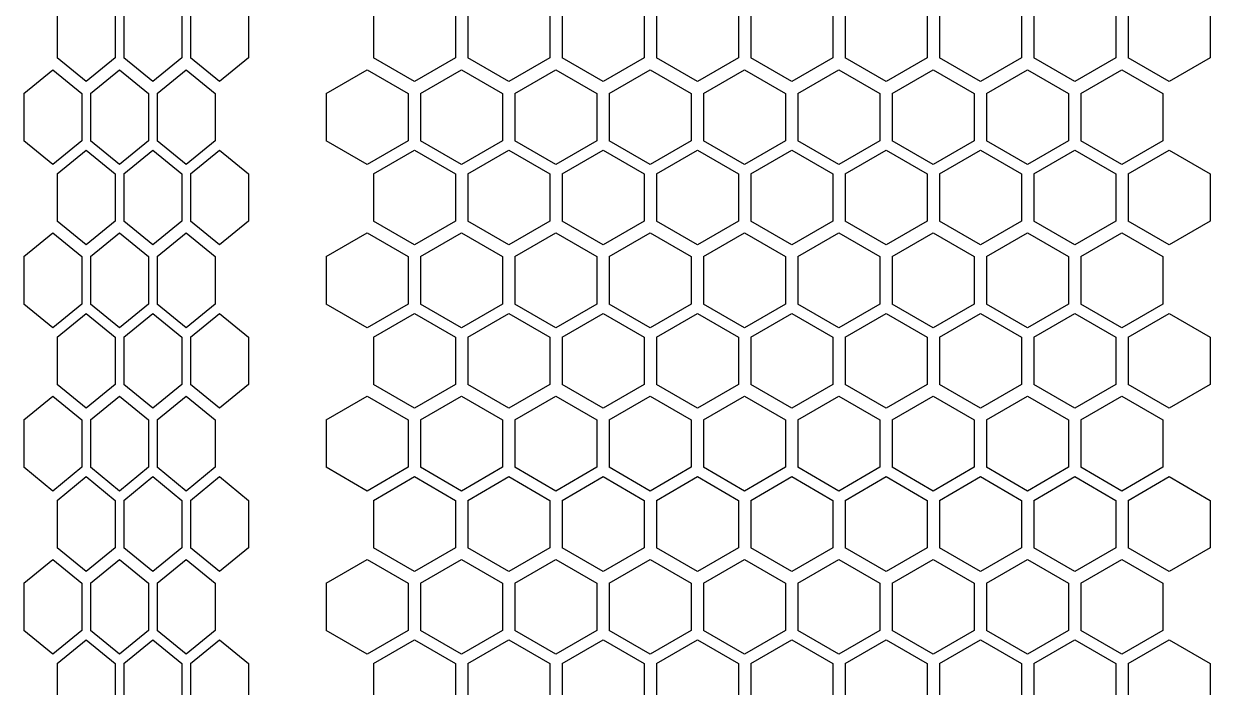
# Model space of a CAD drawing. Header units: millimetres. Extents: x 55614 to 110757, y -66981 to -47484.
# Drawn here: x 63656.9 to 63772.7, y -50503.7 to -50439 of the extents above; entities that cross this region are included whole.
import ezdxf

# ---------------------------------------------------------------- set-up
doc = ezdxf.new("R2010")
doc.units = ezdxf.units.MM
doc.layers.add('4215-0412-2_0', color=7, linetype='Continuous')
doc.layers.add('THICK', color=7, linetype='Continuous', lineweight=0)

# ---------------------------------------------------------------- blocks, each defined once
blk = doc.blocks.new('2-1725')
at = {"layer": '4215-0412-2_0', "color": 7, "linetype": 'Continuous'}
for p, q in [((-17426.55, -71863.8), (-17426.55, -71868.42)), ((-17420.89, -71863.8), (-17420.89, -71868.42)), ((-17420.04, -71863.8), (-17420.04, -71868.42)), ((-17414.39, -71863.8), (-17414.39, -71868.42)), ((-17413.54, -71863.8), (-17413.54, -71868.42)), ((-17407.88, -71863.8), (-17407.88, -71868.42)), ((-17395.7, -71863.8), (-17395.7, -71868.42)), ((-17387.7, -71863.8), (-17387.7, -71868.42)), ((-17386.5, -71863.8), (-17386.5, -71868.42)), ((-17378.5, -71863.8), (-17378.5, -71868.42)), ((-17377.3, -71863.8), (-17377.3, -71868.42)), ((-17369.3, -71863.8), (-17369.3, -71868.42)), ((-17368.1, -71863.8), (-17368.1, -71868.42)), ((-17360.1, -71863.8), (-17360.1, -71868.42)), ((-17358.9, -71863.8), (-17358.9, -71868.42)), ((-17350.9, -71863.8), (-17350.9, -71868.42)), ((-17349.7, -71863.8), (-17349.7, -71868.42)), ((-17341.7, -71863.8), (-17341.7, -71868.42)), ((-17340.5, -71863.8), (-17340.5, -71868.42)), ((-17332.5, -71863.8), (-17332.5, -71868.42)), ((-17331.3, -71863.8), (-17331.3, -71868.42)), ((-17323.3, -71863.8), (-17323.3, -71868.42)), ((-17322.1, -71863.8), (-17322.1, -71868.42)), ((-17314.1, -71863.8), (-17314.1, -71868.42)), ((-17423.72, -71870.73), (-17426.55, -71868.42)), ((-17420.89, -71868.42), (-17423.72, -71870.73)), ((-17417.22, -71870.73), (-17420.04, -71868.42)), ((-17414.39, -71868.42), (-17417.22, -71870.73)), ((-17410.71, -71870.73), (-17413.54, -71868.42)), ((-17407.88, -71868.42), (-17410.71, -71870.73)), ((-17391.7, -71870.73), (-17395.7, -71868.42)), ((-17387.7, -71868.42), (-17391.7, -71870.73)), ((-17382.5, -71870.73), (-17386.5, -71868.42)), ((-17378.5, -71868.42), (-17382.5, -71870.73)), ((-17373.3, -71870.73), (-17377.3, -71868.42)), ((-17369.3, -71868.42), (-17373.3, -71870.73)), ((-17364.1, -71870.73), (-17368.1, -71868.42)), ((-17360.1, -71868.42), (-17364.1, -71870.73)), ((-17354.9, -71870.73), (-17358.9, -71868.42)), ((-17350.9, -71868.42), (-17354.9, -71870.73)), ((-17345.7, -71870.73), (-17349.7, -71868.42)), ((-17341.7, -71868.42), (-17345.7, -71870.73)), ((-17336.5, -71870.73), (-17340.5, -71868.42)), ((-17332.5, -71868.42), (-17336.5, -71870.73)), ((-17327.3, -71870.73), (-17331.3, -71868.42)), ((-17323.3, -71868.42), (-17327.3, -71870.73)), ((-17318.1, -71870.73), (-17322.1, -71868.42)), ((-17314.1, -71868.42), (-17318.1, -71870.73)), ((-17429.82, -71871.89), (-17426.99, -71869.58)), ((-17426.99, -71869.58), (-17424.16, -71871.89)), ((-17423.31, -71871.89), (-17420.48, -71869.58)), ((-17420.48, -71869.58), (-17417.65, -71871.89)), ((-17416.81, -71871.89), (-17413.98, -71869.58)), ((-17413.98, -71869.58), (-17411.15, -71871.89)), ((-17400.32, -71871.89), (-17396.32, -71869.58)), ((-17396.32, -71869.58), (-17392.31, -71871.89)), ((-17391.12, -71871.89), (-17387.12, -71869.58)), ((-17387.12, -71869.58), (-17383.11, -71871.89)), ((-17381.92, -71871.89), (-17377.92, -71869.58)), ((-17377.92, -71869.58), (-17373.91, -71871.89)), ((-17372.72, -71871.89), (-17368.72, -71869.58)), ((-17368.72, -71869.58), (-17364.71, -71871.89)), ((-17363.52, -71871.89), (-17359.52, -71869.58)), ((-17359.52, -71869.58), (-17355.51, -71871.89)), ((-17354.32, -71871.89), (-17350.32, -71869.58)), ((-17350.32, -71869.58), (-17346.31, -71871.89)), ((-17345.12, -71871.89), (-17341.12, -71869.58)), ((-17341.12, -71869.58), (-17337.11, -71871.89)), ((-17335.92, -71871.89), (-17331.92, -71869.58)), ((-17331.92, -71869.58), (-17327.91, -71871.89)), ((-17326.72, -71871.89), (-17322.72, -71869.58)), ((-17322.72, -71869.58), (-17318.71, -71871.89)), ((-17429.82, -71871.89), (-17429.82, -71876.51)), ((-17424.16, -71871.89), (-17424.16, -71876.51)), ((-17423.31, -71871.89), (-17423.31, -71876.51)), ((-17417.65, -71871.89), (-17417.65, -71876.51)), ((-17416.81, -71871.89), (-17416.81, -71876.51)), ((-17411.15, -71871.89), (-17411.15, -71876.51)), ((-17400.32, -71871.89), (-17400.32, -71876.51)), ((-17392.31, -71871.89), (-17392.31, -71876.51)), ((-17391.12, -71871.89), (-17391.12, -71876.51)), ((-17383.11, -71871.89), (-17383.11, -71876.51)), ((-17381.92, -71871.89), (-17381.92, -71876.51)), ((-17373.91, -71871.89), (-17373.91, -71876.51)), ((-17372.72, -71871.89), (-17372.72, -71876.51)), ((-17364.71, -71871.89), (-17364.71, -71876.51)), ((-17363.52, -71871.89), (-17363.52, -71876.51)), ((-17355.51, -71871.89), (-17355.51, -71876.51)), ((-17354.32, -71871.89), (-17354.32, -71876.51)), ((-17346.31, -71871.89), (-17346.31, -71876.51)), ((-17345.12, -71871.89), (-17345.12, -71876.51)), ((-17337.11, -71871.89), (-17337.11, -71876.51)), ((-17335.92, -71871.89), (-17335.92, -71876.51)), ((-17327.91, -71871.89), (-17327.91, -71876.51)), ((-17326.72, -71871.89), (-17326.72, -71876.51)), ((-17318.71, -71871.89), (-17318.71, -71876.51)), ((-17426.99, -71878.82), (-17429.82, -71876.51)), ((-17424.16, -71876.51), (-17426.99, -71878.82)), ((-17420.48, -71878.82), (-17423.31, -71876.51)), ((-17417.65, -71876.51), (-17420.48, -71878.82)), ((-17413.98, -71878.82), (-17416.81, -71876.51)), ((-17411.15, -71876.51), (-17413.98, -71878.82)), ((-17396.32, -71878.82), (-17400.32, -71876.51)), ((-17392.31, -71876.51), (-17396.32, -71878.82)), ((-17387.12, -71878.82), (-17391.12, -71876.51)), ((-17383.11, -71876.51), (-17387.12, -71878.82)), ((-17377.92, -71878.82), (-17381.92, -71876.51)), ((-17373.91, -71876.51), (-17377.92, -71878.82)), ((-17368.72, -71878.82), (-17372.72, -71876.51)), ((-17364.71, -71876.51), (-17368.72, -71878.82)), ((-17359.52, -71878.82), (-17363.52, -71876.51)), ((-17355.51, -71876.51), (-17359.52, -71878.82)), ((-17350.32, -71878.82), (-17354.32, -71876.51)), ((-17346.31, -71876.51), (-17350.32, -71878.82)), ((-17341.12, -71878.82), (-17345.12, -71876.51)), ((-17337.11, -71876.51), (-17341.12, -71878.82)), ((-17331.92, -71878.82), (-17335.92, -71876.51)), ((-17327.91, -71876.51), (-17331.92, -71878.82)), ((-17322.72, -71878.82), (-17326.72, -71876.51)), ((-17318.71, -71876.51), (-17322.72, -71878.82)), ((-17426.55, -71879.73), (-17423.72, -71877.42)), ((-17423.72, -71877.42), (-17420.89, -71879.73)), ((-17420.04, -71879.73), (-17417.22, -71877.42)), ((-17417.22, -71877.42), (-17414.39, -71879.73)), ((-17413.54, -71879.73), (-17410.71, -71877.42)), ((-17410.71, -71877.42), (-17407.88, -71879.73)), ((-17395.7, -71879.73), (-17391.7, -71877.42)), ((-17391.7, -71877.42), (-17387.7, -71879.73)), ((-17386.5, -71879.73), (-17382.5, -71877.42)), ((-17382.5, -71877.42), (-17378.5, -71879.73)), ((-17377.3, -71879.73), (-17373.3, -71877.42)), ((-17373.3, -71877.42), (-17369.3, -71879.73)), ((-17368.1, -71879.73), (-17364.1, -71877.42)), ((-17364.1, -71877.42), (-17360.1, -71879.73)), ((-17358.9, -71879.73), (-17354.9, -71877.42)), ((-17354.9, -71877.42), (-17350.9, -71879.73)), ((-17349.7, -71879.73), (-17345.7, -71877.42)), ((-17345.7, -71877.42), (-17341.7, -71879.73)), ((-17340.5, -71879.73), (-17336.5, -71877.42)), ((-17336.5, -71877.42), (-17332.5, -71879.73)), ((-17331.3, -71879.73), (-17327.3, -71877.42)), ((-17327.3, -71877.42), (-17323.3, -71879.73)), ((-17322.1, -71879.73), (-17318.1, -71877.42)), ((-17318.1, -71877.42), (-17314.1, -71879.73)), ((-17426.55, -71879.73), (-17426.55, -71884.35)), ((-17420.89, -71879.73), (-17420.89, -71884.35)), ((-17420.04, -71879.73), (-17420.04, -71884.35)), ((-17414.39, -71879.73), (-17414.39, -71884.35)), ((-17413.54, -71879.73), (-17413.54, -71884.35)), ((-17407.88, -71879.73), (-17407.88, -71884.35)), ((-17395.7, -71879.73), (-17395.7, -71884.35)), ((-17387.7, -71879.73), (-17387.7, -71884.35)), ((-17386.5, -71879.73), (-17386.5, -71884.35)), ((-17378.5, -71879.73), (-17378.5, -71884.35)), ((-17377.3, -71879.73), (-17377.3, -71884.35)), ((-17369.3, -71879.73), (-17369.3, -71884.35)), ((-17368.1, -71879.73), (-17368.1, -71884.35)), ((-17360.1, -71879.73), (-17360.1, -71884.35)), ((-17358.9, -71879.73), (-17358.9, -71884.35)), ((-17350.9, -71879.73), (-17350.9, -71884.35)), ((-17349.7, -71879.73), (-17349.7, -71884.35)), ((-17341.7, -71879.73), (-17341.7, -71884.35)), ((-17340.5, -71879.73), (-17340.5, -71884.35)), ((-17332.5, -71879.73), (-17332.5, -71884.35)), ((-17331.3, -71879.73), (-17331.3, -71884.35)), ((-17323.3, -71879.73), (-17323.3, -71884.35)), ((-17322.1, -71879.73), (-17322.1, -71884.35)), ((-17314.1, -71879.73), (-17314.1, -71884.35)), ((-17423.72, -71886.66), (-17426.55, -71884.35)), ((-17420.89, -71884.35), (-17423.72, -71886.66)), ((-17417.22, -71886.66), (-17420.04, -71884.35)), ((-17414.39, -71884.35), (-17417.22, -71886.66)), ((-17410.71, -71886.66), (-17413.54, -71884.35)), ((-17407.88, -71884.35), (-17410.71, -71886.66)), ((-17391.7, -71886.66), (-17395.7, -71884.35)), ((-17387.7, -71884.35), (-17391.7, -71886.66)), ((-17382.5, -71886.66), (-17386.5, -71884.35)), ((-17378.5, -71884.35), (-17382.5, -71886.66)), ((-17373.3, -71886.66), (-17377.3, -71884.35)), ((-17369.3, -71884.35), (-17373.3, -71886.66)), ((-17364.1, -71886.66), (-17368.1, -71884.35)), ((-17360.1, -71884.35), (-17364.1, -71886.66)), ((-17354.9, -71886.66), (-17358.9, -71884.35)), ((-17350.9, -71884.35), (-17354.9, -71886.66)), ((-17345.7, -71886.66), (-17349.7, -71884.35)), ((-17341.7, -71884.35), (-17345.7, -71886.66)), ((-17336.5, -71886.66), (-17340.5, -71884.35)), ((-17332.5, -71884.35), (-17336.5, -71886.66)), ((-17327.3, -71886.66), (-17331.3, -71884.35)), ((-17323.3, -71884.35), (-17327.3, -71886.66)), ((-17318.1, -71886.66), (-17322.1, -71884.35)), ((-17314.1, -71884.35), (-17318.1, -71886.66)), ((-17429.82, -71887.82), (-17426.99, -71885.51)), ((-17426.99, -71885.51), (-17424.16, -71887.82)), ((-17423.31, -71887.82), (-17420.48, -71885.51)), ((-17420.48, -71885.51), (-17417.65, -71887.82)), ((-17416.81, -71887.82), (-17413.98, -71885.51)), ((-17413.98, -71885.51), (-17411.15, -71887.82)), ((-17400.32, -71887.82), (-17396.32, -71885.51)), ((-17396.32, -71885.51), (-17392.31, -71887.82)), ((-17391.12, -71887.82), (-17387.12, -71885.51)), ((-17387.12, -71885.51), (-17383.11, -71887.82)), ((-17381.92, -71887.82), (-17377.92, -71885.51)), ((-17377.92, -71885.51), (-17373.91, -71887.82)), ((-17372.72, -71887.82), (-17368.72, -71885.51)), ((-17368.72, -71885.51), (-17364.71, -71887.82)), ((-17363.52, -71887.82), (-17359.52, -71885.51)), ((-17359.52, -71885.51), (-17355.51, -71887.82)), ((-17354.32, -71887.82), (-17350.32, -71885.51)), ((-17350.32, -71885.51), (-17346.31, -71887.82)), ((-17345.12, -71887.82), (-17341.12, -71885.51)), ((-17341.12, -71885.51), (-17337.11, -71887.82)), ((-17335.92, -71887.82), (-17331.92, -71885.51)), ((-17331.92, -71885.51), (-17327.91, -71887.82)), ((-17326.72, -71887.82), (-17322.72, -71885.51)), ((-17322.72, -71885.51), (-17318.71, -71887.82)), ((-17429.82, -71887.82), (-17429.82, -71892.44)), ((-17424.16, -71887.82), (-17424.16, -71892.44)), ((-17423.31, -71887.82), (-17423.31, -71892.44)), ((-17417.65, -71887.82), (-17417.65, -71892.44)), ((-17416.81, -71887.82), (-17416.81, -71892.44)), ((-17411.15, -71887.82), (-17411.15, -71892.44)), ((-17400.32, -71887.82), (-17400.32, -71892.44)), ((-17392.31, -71887.82), (-17392.31, -71892.44)), ((-17391.12, -71887.82), (-17391.12, -71892.44)), ((-17383.11, -71887.82), (-17383.11, -71892.44)), ((-17381.92, -71887.82), (-17381.92, -71892.44)), ((-17373.91, -71887.82), (-17373.91, -71892.44)), ((-17372.72, -71887.82), (-17372.72, -71892.44)), ((-17364.71, -71887.82), (-17364.71, -71892.44)), ((-17363.52, -71887.82), (-17363.52, -71892.44)), ((-17355.51, -71887.82), (-17355.51, -71892.44)), ((-17354.32, -71887.82), (-17354.32, -71892.44)), ((-17346.31, -71887.82), (-17346.31, -71892.44)), ((-17345.12, -71887.82), (-17345.12, -71892.44)), ((-17337.11, -71887.82), (-17337.11, -71892.44)), ((-17335.92, -71887.82), (-17335.92, -71892.44)), ((-17327.91, -71887.82), (-17327.91, -71892.44)), ((-17326.72, -71887.82), (-17326.72, -71892.44)), ((-17318.71, -71887.82), (-17318.71, -71892.44)), ((-17426.99, -71894.75), (-17429.82, -71892.44)), ((-17424.16, -71892.44), (-17426.99, -71894.75)), ((-17420.48, -71894.75), (-17423.31, -71892.44)), ((-17417.65, -71892.44), (-17420.48, -71894.75)), ((-17413.98, -71894.75), (-17416.81, -71892.44)), ((-17411.15, -71892.44), (-17413.98, -71894.75)), ((-17396.32, -71894.75), (-17400.32, -71892.44)), ((-17392.31, -71892.44), (-17396.32, -71894.75)), ((-17387.12, -71894.75), (-17391.12, -71892.44)), ((-17383.11, -71892.44), (-17387.12, -71894.75)), ((-17377.92, -71894.75), (-17381.92, -71892.44)), ((-17373.91, -71892.44), (-17377.92, -71894.75)), ((-17368.72, -71894.75), (-17372.72, -71892.44)), ((-17364.71, -71892.44), (-17368.72, -71894.75)), ((-17359.52, -71894.75), (-17363.52, -71892.44)), ((-17355.51, -71892.44), (-17359.52, -71894.75)), ((-17350.32, -71894.75), (-17354.32, -71892.44)), ((-17346.31, -71892.44), (-17350.32, -71894.75)), ((-17341.12, -71894.75), (-17345.12, -71892.44)), ((-17337.11, -71892.44), (-17341.12, -71894.75)), ((-17331.92, -71894.75), (-17335.92, -71892.44)), ((-17327.91, -71892.44), (-17331.92, -71894.75)), ((-17322.72, -71894.75), (-17326.72, -71892.44)), ((-17318.71, -71892.44), (-17322.72, -71894.75)), ((-17426.55, -71895.66), (-17423.72, -71893.35)), ((-17423.72, -71893.35), (-17420.89, -71895.66)), ((-17420.04, -71895.66), (-17417.22, -71893.35)), ((-17417.22, -71893.35), (-17414.39, -71895.66)), ((-17413.54, -71895.66), (-17410.71, -71893.35)), ((-17410.71, -71893.35), (-17407.88, -71895.66)), ((-17395.7, -71895.66), (-17391.7, -71893.35)), ((-17391.7, -71893.35), (-17387.7, -71895.66)), ((-17386.5, -71895.66), (-17382.5, -71893.35)), ((-17382.5, -71893.35), (-17378.5, -71895.66)), ((-17377.3, -71895.66), (-17373.3, -71893.35)), ((-17373.3, -71893.35), (-17369.3, -71895.66)), ((-17368.1, -71895.66), (-17364.1, -71893.35)), ((-17364.1, -71893.35), (-17360.1, -71895.66)), ((-17358.9, -71895.66), (-17354.9, -71893.35)), ((-17354.9, -71893.35), (-17350.9, -71895.66)), ((-17349.7, -71895.66), (-17345.7, -71893.35)), ((-17345.7, -71893.35), (-17341.7, -71895.66)), ((-17340.5, -71895.66), (-17336.5, -71893.35)), ((-17336.5, -71893.35), (-17332.5, -71895.66)), ((-17331.3, -71895.66), (-17327.3, -71893.35)), ((-17327.3, -71893.35), (-17323.3, -71895.66)), ((-17322.1, -71895.66), (-17318.1, -71893.35)), ((-17318.1, -71893.35), (-17314.1, -71895.66)), ((-17426.55, -71895.66), (-17426.55, -71900.28)), ((-17420.89, -71895.66), (-17420.89, -71900.28)), ((-17420.04, -71895.66), (-17420.04, -71900.28)), ((-17414.39, -71895.66), (-17414.39, -71900.28)), ((-17413.54, -71895.66), (-17413.54, -71900.28)), ((-17407.88, -71895.66), (-17407.88, -71900.28)), ((-17395.7, -71895.66), (-17395.7, -71900.28)), ((-17387.7, -71895.66), (-17387.7, -71900.28)), ((-17386.5, -71895.66), (-17386.5, -71900.28)), ((-17378.5, -71895.66), (-17378.5, -71900.28)), ((-17377.3, -71895.66), (-17377.3, -71900.28)), ((-17369.3, -71895.66), (-17369.3, -71900.28)), ((-17368.1, -71895.66), (-17368.1, -71900.28)), ((-17360.1, -71895.66), (-17360.1, -71900.28)), ((-17358.9, -71895.66), (-17358.9, -71900.28)), ((-17350.9, -71895.66), (-17350.9, -71900.28)), ((-17349.7, -71895.66), (-17349.7, -71900.28)), ((-17341.7, -71895.66), (-17341.7, -71900.28)), ((-17340.5, -71895.66), (-17340.5, -71900.28)), ((-17332.5, -71895.66), (-17332.5, -71900.28)), ((-17331.3, -71895.66), (-17331.3, -71900.28)), ((-17323.3, -71895.66), (-17323.3, -71900.28)), ((-17322.1, -71895.66), (-17322.1, -71900.28)), ((-17314.1, -71895.66), (-17314.1, -71900.28)), ((-17423.72, -71902.59), (-17426.55, -71900.28)), ((-17420.89, -71900.28), (-17423.72, -71902.59)), ((-17417.22, -71902.59), (-17420.04, -71900.28)), ((-17414.39, -71900.28), (-17417.22, -71902.59)), ((-17410.71, -71902.59), (-17413.54, -71900.28)), ((-17407.88, -71900.28), (-17410.71, -71902.59)), ((-17391.7, -71902.59), (-17395.7, -71900.28)), ((-17387.7, -71900.28), (-17391.7, -71902.59)), ((-17382.5, -71902.59), (-17386.5, -71900.28)), ((-17378.5, -71900.28), (-17382.5, -71902.59)), ((-17373.3, -71902.59), (-17377.3, -71900.28)), ((-17369.3, -71900.28), (-17373.3, -71902.59)), ((-17364.1, -71902.59), (-17368.1, -71900.28)), ((-17360.1, -71900.28), (-17364.1, -71902.59)), ((-17354.9, -71902.59), (-17358.9, -71900.28)), ((-17350.9, -71900.28), (-17354.9, -71902.59)), ((-17345.7, -71902.59), (-17349.7, -71900.28)), ((-17341.7, -71900.28), (-17345.7, -71902.59)), ((-17336.5, -71902.59), (-17340.5, -71900.28)), ((-17332.5, -71900.28), (-17336.5, -71902.59)), ((-17327.3, -71902.59), (-17331.3, -71900.28)), ((-17323.3, -71900.28), (-17327.3, -71902.59)), ((-17318.1, -71902.59), (-17322.1, -71900.28)), ((-17314.1, -71900.28), (-17318.1, -71902.59)), ((-17429.82, -71903.75), (-17426.99, -71901.44)), ((-17426.99, -71901.44), (-17424.16, -71903.75)), ((-17423.31, -71903.75), (-17420.48, -71901.44)), ((-17420.48, -71901.44), (-17417.65, -71903.75)), ((-17416.81, -71903.75), (-17413.98, -71901.44)), ((-17413.98, -71901.44), (-17411.15, -71903.75)), ((-17400.32, -71903.75), (-17396.32, -71901.44)), ((-17396.32, -71901.44), (-17392.31, -71903.75)), ((-17391.12, -71903.75), (-17387.12, -71901.44)), ((-17387.12, -71901.44), (-17383.11, -71903.75)), ((-17381.92, -71903.75), (-17377.92, -71901.44)), ((-17377.92, -71901.44), (-17373.91, -71903.75)), ((-17372.72, -71903.75), (-17368.72, -71901.44)), ((-17368.72, -71901.44), (-17364.71, -71903.75)), ((-17363.52, -71903.75), (-17359.52, -71901.44)), ((-17359.52, -71901.44), (-17355.51, -71903.75)), ((-17354.32, -71903.75), (-17350.32, -71901.44)), ((-17350.32, -71901.44), (-17346.31, -71903.75)), ((-17345.12, -71903.75), (-17341.12, -71901.44)), ((-17341.12, -71901.44), (-17337.11, -71903.75)), ((-17335.92, -71903.75), (-17331.92, -71901.44)), ((-17331.92, -71901.44), (-17327.91, -71903.75)), ((-17326.72, -71903.75), (-17322.72, -71901.44)), ((-17322.72, -71901.44), (-17318.71, -71903.75)), ((-17429.82, -71903.75), (-17429.82, -71908.37)), ((-17424.16, -71903.75), (-17424.16, -71908.37)), ((-17423.31, -71903.75), (-17423.31, -71908.37)), ((-17417.65, -71903.75), (-17417.65, -71908.37)), ((-17416.81, -71903.75), (-17416.81, -71908.37)), ((-17411.15, -71903.75), (-17411.15, -71908.37)), ((-17400.32, -71903.75), (-17400.32, -71908.37)), ((-17392.31, -71903.75), (-17392.31, -71908.37)), ((-17391.12, -71903.75), (-17391.12, -71908.37)), ((-17383.11, -71903.75), (-17383.11, -71908.37)), ((-17381.92, -71903.75), (-17381.92, -71908.37)), ((-17373.91, -71903.75), (-17373.91, -71908.37)), ((-17372.72, -71903.75), (-17372.72, -71908.37)), ((-17364.71, -71903.75), (-17364.71, -71908.37)), ((-17363.52, -71903.75), (-17363.52, -71908.37)), ((-17355.51, -71903.75), (-17355.51, -71908.37)), ((-17354.32, -71903.75), (-17354.32, -71908.37)), ((-17346.31, -71903.75), (-17346.31, -71908.37)), ((-17345.12, -71903.75), (-17345.12, -71908.37)), ((-17337.11, -71903.75), (-17337.11, -71908.37)), ((-17335.92, -71903.75), (-17335.92, -71908.37)), ((-17327.91, -71903.75), (-17327.91, -71908.37)), ((-17326.72, -71903.75), (-17326.72, -71908.37)), ((-17318.71, -71903.75), (-17318.71, -71908.37)), ((-17426.99, -71910.68), (-17429.82, -71908.37)), ((-17424.16, -71908.37), (-17426.99, -71910.68)), ((-17420.48, -71910.68), (-17423.31, -71908.37)), ((-17417.65, -71908.37), (-17420.48, -71910.68)), ((-17413.98, -71910.68), (-17416.81, -71908.37)), ((-17411.15, -71908.37), (-17413.98, -71910.68)), ((-17396.32, -71910.68), (-17400.32, -71908.37)), ((-17392.31, -71908.37), (-17396.32, -71910.68)), ((-17387.12, -71910.68), (-17391.12, -71908.37)), ((-17383.11, -71908.37), (-17387.12, -71910.68)), ((-17377.92, -71910.68), (-17381.92, -71908.37)), ((-17373.91, -71908.37), (-17377.92, -71910.68)), ((-17368.72, -71910.68), (-17372.72, -71908.37)), ((-17364.71, -71908.37), (-17368.72, -71910.68)), ((-17359.52, -71910.68), (-17363.52, -71908.37)), ((-17355.51, -71908.37), (-17359.52, -71910.68)), ((-17350.32, -71910.68), (-17354.32, -71908.37)), ((-17346.31, -71908.37), (-17350.32, -71910.68)), ((-17341.12, -71910.68), (-17345.12, -71908.37)), ((-17337.11, -71908.37), (-17341.12, -71910.68)), ((-17331.92, -71910.68), (-17335.92, -71908.37)), ((-17327.91, -71908.37), (-17331.92, -71910.68)), ((-17322.72, -71910.68), (-17326.72, -71908.37)), ((-17318.71, -71908.37), (-17322.72, -71910.68)), ((-17426.55, -71911.59), (-17423.72, -71909.28)), ((-17423.72, -71909.28), (-17420.89, -71911.59)), ((-17420.04, -71911.59), (-17417.22, -71909.28)), ((-17417.22, -71909.28), (-17414.39, -71911.59)), ((-17413.54, -71911.59), (-17410.71, -71909.28)), ((-17410.71, -71909.28), (-17407.88, -71911.59)), ((-17395.7, -71911.59), (-17391.7, -71909.28)), ((-17391.7, -71909.28), (-17387.7, -71911.59)), ((-17386.5, -71911.59), (-17382.5, -71909.28)), ((-17382.5, -71909.28), (-17378.5, -71911.59)), ((-17377.3, -71911.59), (-17373.3, -71909.28)), ((-17373.3, -71909.28), (-17369.3, -71911.59)), ((-17368.1, -71911.59), (-17364.1, -71909.28)), ((-17364.1, -71909.28), (-17360.1, -71911.59)), ((-17358.9, -71911.59), (-17354.9, -71909.28)), ((-17354.9, -71909.28), (-17350.9, -71911.59)), ((-17349.7, -71911.59), (-17345.7, -71909.28)), ((-17345.7, -71909.28), (-17341.7, -71911.59)), ((-17340.5, -71911.59), (-17336.5, -71909.28)), ((-17336.5, -71909.28), (-17332.5, -71911.59)), ((-17331.3, -71911.59), (-17327.3, -71909.28)), ((-17327.3, -71909.28), (-17323.3, -71911.59)), ((-17322.1, -71911.59), (-17318.1, -71909.28)), ((-17318.1, -71909.28), (-17314.1, -71911.59)), ((-17426.55, -71911.59), (-17426.55, -71916.21)), ((-17420.89, -71911.59), (-17420.89, -71916.21)), ((-17420.04, -71911.59), (-17420.04, -71916.21)), ((-17414.39, -71911.59), (-17414.39, -71916.21)), ((-17413.54, -71911.59), (-17413.54, -71916.21)), ((-17407.88, -71911.59), (-17407.88, -71916.21)), ((-17395.7, -71911.59), (-17395.7, -71916.21)), ((-17387.7, -71911.59), (-17387.7, -71916.21)), ((-17386.5, -71911.59), (-17386.5, -71916.21)), ((-17378.5, -71911.59), (-17378.5, -71916.21)), ((-17377.3, -71911.59), (-17377.3, -71916.21)), ((-17369.3, -71911.59), (-17369.3, -71916.21)), ((-17368.1, -71911.59), (-17368.1, -71916.21)), ((-17360.1, -71911.59), (-17360.1, -71916.21)), ((-17358.9, -71911.59), (-17358.9, -71916.21)), ((-17350.9, -71911.59), (-17350.9, -71916.21)), ((-17349.7, -71911.59), (-17349.7, -71916.21)), ((-17341.7, -71911.59), (-17341.7, -71916.21)), ((-17340.5, -71911.59), (-17340.5, -71916.21)), ((-17332.5, -71911.59), (-17332.5, -71916.21)), ((-17331.3, -71911.59), (-17331.3, -71916.21)), ((-17323.3, -71911.59), (-17323.3, -71916.21)), ((-17322.1, -71911.59), (-17322.1, -71916.21)), ((-17314.1, -71911.59), (-17314.1, -71916.21)), ((-17423.72, -71918.52), (-17426.55, -71916.21)), ((-17420.89, -71916.21), (-17423.72, -71918.52)), ((-17417.22, -71918.52), (-17420.04, -71916.21)), ((-17414.39, -71916.21), (-17417.22, -71918.52)), ((-17410.71, -71918.52), (-17413.54, -71916.21)), ((-17407.88, -71916.21), (-17410.71, -71918.52)), ((-17391.7, -71918.52), (-17395.7, -71916.21)), ((-17387.7, -71916.21), (-17391.7, -71918.52)), ((-17382.5, -71918.52), (-17386.5, -71916.21)), ((-17378.5, -71916.21), (-17382.5, -71918.52)), ((-17373.3, -71918.52), (-17377.3, -71916.21)), ((-17369.3, -71916.21), (-17373.3, -71918.52)), ((-17364.1, -71918.52), (-17368.1, -71916.21)), ((-17360.1, -71916.21), (-17364.1, -71918.52)), ((-17354.9, -71918.52), (-17358.9, -71916.21)), ((-17350.9, -71916.21), (-17354.9, -71918.52)), ((-17345.7, -71918.52), (-17349.7, -71916.21)), ((-17341.7, -71916.21), (-17345.7, -71918.52)), ((-17336.5, -71918.52), (-17340.5, -71916.21)), ((-17332.5, -71916.21), (-17336.5, -71918.52)), ((-17327.3, -71918.52), (-17331.3, -71916.21)), ((-17323.3, -71916.21), (-17327.3, -71918.52)), ((-17318.1, -71918.52), (-17322.1, -71916.21)), ((-17314.1, -71916.21), (-17318.1, -71918.52)), ((-17429.82, -71919.68), (-17426.99, -71917.37)), ((-17426.99, -71917.37), (-17424.16, -71919.68)), ((-17423.31, -71919.68), (-17420.48, -71917.37)), ((-17420.48, -71917.37), (-17417.65, -71919.68)), ((-17416.81, -71919.68), (-17413.98, -71917.37)), ((-17413.98, -71917.37), (-17411.15, -71919.68)), ((-17400.32, -71919.68), (-17396.32, -71917.37)), ((-17396.32, -71917.37), (-17392.31, -71919.68)), ((-17391.12, -71919.68), (-17387.12, -71917.37)), ((-17387.12, -71917.37), (-17383.11, -71919.68)), ((-17381.92, -71919.68), (-17377.92, -71917.37)), ((-17377.92, -71917.37), (-17373.91, -71919.68)), ((-17372.72, -71919.68), (-17368.72, -71917.37)), ((-17368.72, -71917.37), (-17364.71, -71919.68)), ((-17363.52, -71919.68), (-17359.52, -71917.37)), ((-17359.52, -71917.37), (-17355.51, -71919.68)), ((-17354.32, -71919.68), (-17350.32, -71917.37)), ((-17350.32, -71917.37), (-17346.31, -71919.68)), ((-17345.12, -71919.68), (-17341.12, -71917.37)), ((-17341.12, -71917.37), (-17337.11, -71919.68)), ((-17335.92, -71919.68), (-17331.92, -71917.37)), ((-17331.92, -71917.37), (-17327.91, -71919.68)), ((-17326.72, -71919.68), (-17322.72, -71917.37)), ((-17322.72, -71917.37), (-17318.71, -71919.68)), ((-17429.82, -71919.68), (-17429.82, -71924.3)), ((-17424.16, -71919.68), (-17424.16, -71924.3)), ((-17423.31, -71919.68), (-17423.31, -71924.3)), ((-17417.65, -71919.68), (-17417.65, -71924.3)), ((-17416.81, -71919.68), (-17416.81, -71924.3)), ((-17411.15, -71919.68), (-17411.15, -71924.3)), ((-17400.32, -71919.68), (-17400.32, -71924.3)), ((-17392.31, -71919.68), (-17392.31, -71924.3)), ((-17391.12, -71919.68), (-17391.12, -71924.3)), ((-17383.11, -71919.68), (-17383.11, -71924.3)), ((-17381.92, -71919.68), (-17381.92, -71924.3)), ((-17373.91, -71919.68), (-17373.91, -71924.3)), ((-17372.72, -71919.68), (-17372.72, -71924.3)), ((-17364.71, -71919.68), (-17364.71, -71924.3)), ((-17363.52, -71919.68), (-17363.52, -71924.3)), ((-17355.51, -71919.68), (-17355.51, -71924.3)), ((-17354.32, -71919.68), (-17354.32, -71924.3)), ((-17346.31, -71919.68), (-17346.31, -71924.3)), ((-17345.12, -71919.68), (-17345.12, -71924.3)), ((-17337.11, -71919.68), (-17337.11, -71924.3)), ((-17335.92, -71919.68), (-17335.92, -71924.3)), ((-17327.91, -71919.68), (-17327.91, -71924.3)), ((-17326.72, -71919.68), (-17326.72, -71924.3)), ((-17318.71, -71919.68), (-17318.71, -71924.3)), ((-17426.99, -71926.61), (-17429.82, -71924.3)), ((-17424.16, -71924.3), (-17426.99, -71926.61)), ((-17420.48, -71926.61), (-17423.31, -71924.3)), ((-17417.65, -71924.3), (-17420.48, -71926.61)), ((-17413.98, -71926.61), (-17416.81, -71924.3)), ((-17411.15, -71924.3), (-17413.98, -71926.61)), ((-17396.32, -71926.61), (-17400.32, -71924.3)), ((-17392.31, -71924.3), (-17396.32, -71926.61)), ((-17387.12, -71926.61), (-17391.12, -71924.3)), ((-17383.11, -71924.3), (-17387.12, -71926.61)), ((-17377.92, -71926.61), (-17381.92, -71924.3)), ((-17373.91, -71924.3), (-17377.92, -71926.61)), ((-17368.72, -71926.61), (-17372.72, -71924.3)), ((-17364.71, -71924.3), (-17368.72, -71926.61)), ((-17359.52, -71926.61), (-17363.52, -71924.3)), ((-17355.51, -71924.3), (-17359.52, -71926.61)), ((-17350.32, -71926.61), (-17354.32, -71924.3)), ((-17346.31, -71924.3), (-17350.32, -71926.61)), ((-17341.12, -71926.61), (-17345.12, -71924.3)), ((-17337.11, -71924.3), (-17341.12, -71926.61)), ((-17331.92, -71926.61), (-17335.92, -71924.3)), ((-17327.91, -71924.3), (-17331.92, -71926.61)), ((-17322.72, -71926.61), (-17326.72, -71924.3)), ((-17318.71, -71924.3), (-17322.72, -71926.61)), ((-17426.55, -71927.52), (-17423.72, -71925.21)), ((-17423.72, -71925.21), (-17420.89, -71927.52)), ((-17420.04, -71927.52), (-17417.22, -71925.21)), ((-17417.22, -71925.21), (-17414.39, -71927.52)), ((-17413.54, -71927.52), (-17410.71, -71925.21)), ((-17410.71, -71925.21), (-17407.88, -71927.52)), ((-17395.7, -71927.52), (-17391.7, -71925.21)), ((-17391.7, -71925.21), (-17387.7, -71927.52)), ((-17386.5, -71927.52), (-17382.5, -71925.21)), ((-17382.5, -71925.21), (-17378.5, -71927.52)), ((-17377.3, -71927.52), (-17373.3, -71925.21)), ((-17373.3, -71925.21), (-17369.3, -71927.52)), ((-17368.1, -71927.52), (-17364.1, -71925.21)), ((-17364.1, -71925.21), (-17360.1, -71927.52)), ((-17358.9, -71927.52), (-17354.9, -71925.21)), ((-17354.9, -71925.21), (-17350.9, -71927.52)), ((-17349.7, -71927.52), (-17345.7, -71925.21)), ((-17345.7, -71925.21), (-17341.7, -71927.52)), ((-17340.5, -71927.52), (-17336.5, -71925.21)), ((-17336.5, -71925.21), (-17332.5, -71927.52)), ((-17331.3, -71927.52), (-17327.3, -71925.21)), ((-17327.3, -71925.21), (-17323.3, -71927.52)), ((-17322.1, -71927.52), (-17318.1, -71925.21)), ((-17318.1, -71925.21), (-17314.1, -71927.52)), ((-17426.55, -71927.52), (-17426.55, -71932.14)), ((-17420.89, -71927.52), (-17420.89, -71932.14)), ((-17420.04, -71927.52), (-17420.04, -71932.14)), ((-17414.39, -71927.52), (-17414.39, -71932.14)), ((-17413.54, -71927.52), (-17413.54, -71932.14)), ((-17407.88, -71927.52), (-17407.88, -71932.14)), ((-17395.7, -71927.52), (-17395.7, -71932.14)), ((-17387.7, -71927.52), (-17387.7, -71932.14)), ((-17386.5, -71927.52), (-17386.5, -71932.14)), ((-17378.5, -71927.52), (-17378.5, -71932.14)), ((-17377.3, -71927.52), (-17377.3, -71932.14)), ((-17369.3, -71927.52), (-17369.3, -71932.14)), ((-17368.1, -71927.52), (-17368.1, -71932.14)), ((-17360.1, -71927.52), (-17360.1, -71932.14)), ((-17358.9, -71927.52), (-17358.9, -71932.14)), ((-17350.9, -71927.52), (-17350.9, -71932.14)), ((-17349.7, -71927.52), (-17349.7, -71932.14)), ((-17341.7, -71927.52), (-17341.7, -71932.14)), ((-17340.5, -71927.52), (-17340.5, -71932.14)), ((-17332.5, -71927.52), (-17332.5, -71932.14)), ((-17331.3, -71927.52), (-17331.3, -71932.14)), ((-17323.3, -71927.52), (-17323.3, -71932.14)), ((-17322.1, -71927.52), (-17322.1, -71932.14)), ((-17314.1, -71927.52), (-17314.1, -71932.14))]:
    blk.add_line(p, q, dxfattribs=at)

msp = doc.modelspace()

# ---------------------------------------------------------------- block references
at = {"layer": 'THICK', "lineweight": -3}
msp.add_blockref('2-1725', (81086.76, 21426.09), dxfattribs=at)

doc.saveas('drawing.dxf')
